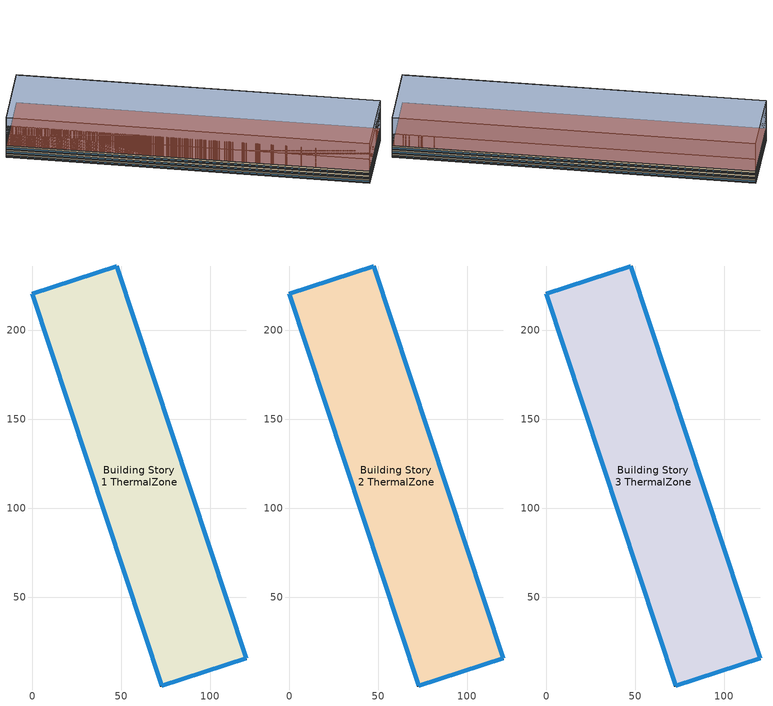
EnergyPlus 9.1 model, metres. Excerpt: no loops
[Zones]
Building Story 1 ThermalZone
 floor ground (Typical Insulated Carpeted 6in Slab Floor): 72.78,0 0,220.61 47.41,236.14 120.19,15.53 z0
 wall outside (Typical Insulated Steel Framed Exterior Wall R-11.9): 0,220.61 72.78,0 120.19,15.53 47.41,236.14 0,220.61 z0:3
 window (U 0.57 SHGC 0.49 Dbl Blue 6mm/6mm Air): 0.01,220.59 72.77,0.02 / 47.38,236.13 0.02,220.62 / 120.18,15.55 47.41,236.11 / 72.8,0.01 120.16,15.52 z0.76:1.66
 ceiling adiabatic (Typical IEAD Roof R-15.87): 120.19,15.53 47.41,236.14 0,220.61 72.78,0 z3
Building Story 2 ThermalZone
 floor adiabatic (Typical Interior Floor): 72.78,0 0,220.61 47.41,236.14 120.19,15.53 z3
 wall outside (Typical Insulated Steel Framed Exterior Wall R-11.9): 120.19,15.53 47.41,236.14 0,220.61 72.78,0 120.19,15.53 z3:6
 window (U 0.57 SHGC 0.49 Dbl Blue 6mm/6mm Air): 120.18,15.55 47.41,236.11 / 72.8,0.01 120.16,15.52 / 0.01,220.59 72.77,0.02 / 47.38,236.13 0.02,220.62 z3.76:4.66
 ceiling adiabatic (Typical Interior Ceiling): 120.19,15.53 47.41,236.14 0,220.61 72.78,0 z6
Building Story 3 ThermalZone
 floor adiabatic (Typical Insulated Carpeted 6in Slab Floor): 72.78,0 0,220.61 47.41,236.14 120.19,15.53 z6
 wall outside (Typical Insulated Steel Framed Exterior Wall R-11.9): 0,220.61 72.78,0 120.19,15.53 47.41,236.14 0,220.61 z6:9
 window (U 0.57 SHGC 0.49 Dbl Blue 6mm/6mm Air): 0.01,220.59 72.77,0.02 / 47.38,236.13 0.02,220.62 / 120.18,15.55 47.41,236.11 / 72.8,0.01 120.16,15.52 z6.76:7.66
 roof outside (Typical IEAD Roof R-15.87): 120.19,15.53 47.41,236.14 0,220.61 72.78,0 z9
shading: 72.78,0 120.19,15.53 / 120.19,15.53 47.41,236.14 / 47.41,236.14 0,220.61 / 0,220.61 72.78,0 z0:3; 0,220.61 72.78,0 / 72.78,0 120.19,15.53 / 120.19,15.53 47.41,236.14 / 47.41,236.14 0,220.61 z0:18; 0,220.61 72.78,0 / 72.78,0 120.19,15.53 / 120.19,15.53 47.41,236.14 / 47.41,236.14 0,220.61 z0:30; 0,220.61 72.78,0 / 72.78,0 120.19,15.53 / 120.19,15.53 47.41,236.14 / 47.41,236.14 0,220.61 z0:9; 0,220.61 72.78,0 / 72.78,0 120.19,15.53 / 120.19,15.53 47.41,236.14 / 47.41,236.14 0,220.61 z0:24; 72.78,0 0,220.61 47.41,236.14 120.19,15.53 z0; 120.19,15.53 47.41,236.14 0,220.61 72.78,0 z3; 120.19,15.53 47.41,236.14 0,220.61 72.78,0 z18; 72.78,0 0,220.61 47.41,236.14 120.19,15.53 z0; 72.78,0 0,220.61 47.41,236.14 120.19,15.53 z0; 120.19,15.53 47.41,236.14 0,220.61 72.78,0 z30; 72.78,0 0,220.61 47.41,236.14 120.19,15.53 z0; 120.19,15.53 47.41,236.14 0,220.61 72.78,0 z9; 72.78,0 0,220.61 47.41,236.14 120.19,15.53 z0; 120.19,15.53 47.41,236.14 0,220.61 72.78,0 z24
[Building]
Mall 1: Terrain=City
[Site:Location]
Buffalo Niagara Intl Ap_NY_USA: Latitude {deg}=42.817; Longitude {deg}=-78.8492; Time Zone {hr}=-5; Elevation {m}=215
[Site:GroundTemperature:BuildingSurface]
19.527, 19.502, 19.536, 19.598, 20.002, 21.64, 22.225, 22.375, 21.449, 20.121, 19.802, 19.633
[Site:WaterMainsTemperature]
Calculation Method=Correlation; Annual Average Outdoor Air Temperature {C}=8.96667; Maximum Difference In Monthly Average Outdoor Air Temperatures {deltaC}=26.2
[SizingPeriod:DesignDay] Day of Month=21; Dry-Bulb Temperature Range Modifier Type=DefaultMultipliers; Humidity Condition Type=Wetbulb; Barometric Pressure {Pa}=98769; Rain Indicator=No; Snow Indicator=No; Daylight Saving Time Indicator=No
Name | Month | Day Type | Maximum Dry-Bulb Temperature {C} | Daily Dry-Bulb Temperature Range {deltaC} | Wetbulb or DewPoint at Maximum Dry-Bulb {C} | Wind Speed {m/s} | Wind Direction {deg} | Solar Model Indicator | ASHRAE Clear Sky Optical Depth for Beam Irradiance (taub) | ASHRAE Clear Sky Optical Depth for Diffuse Irradiance (taud) | Sky Clearness
Buffalo Niagara Intl Ap Ann Clg .4% Condns DB=>MWB | 7 | SummerDesignDay | 30.3 | 9.3 | 21.8 | 5.7 | 240 | ASHRAETau | 0.462 | 2.001
Buffalo Niagara Intl Ap Ann Clg .4% Condns WB=>MDB | 7 | SummerDesignDay | 27.8 | 9.3 | 23.8 | 5.7 | 240 | ASHRAETau | 0.462 | 2.001
Buffalo Niagara Intl Ap Ann Htg 99.6% Condns DB | 1 | WinterDesignDay | -16.3 | 0 | -16.3 | 5.1 | 270 | ASHRAEClearSky |  |  | 0
[Material] Thermal Absorptance=0.9
Name | Roughness | Thickness {m} | Conductivity {W/m-K} | Density {kg/m3} | Specific Heat {J/kg-K} | Solar Absorptance | Visible Absorptance
100mm Normalweight concrete floor | MediumRough | 0.1016 | 2.31045 | 2322 | 832.557 | 0 | 0
25mm Stucco | Smooth | 0.0254 | 0.72 | 1856 | 840 | 0.7 | 0.7
5/8 in. Gypsum Board | MediumSmooth | 0.0159 | 0.16 | 800 | 1090 | 0.7 | 0.7
6 in. Normalweight Concrete Floor | MediumRough | 0.1524 | 2.31 | 2322 | 832 | 0.7 | 0.7
Metal Roof Surface | Smooth | 0.0008 | 45.28 | 7824 | 500 | 0.7 | 0.7
Roof Membrane | VeryRough | 0.0095 | 0.16 | 1121.29 | 1460 | 0.7 | 0.7
[Material:NoMass] Roughness=Smooth; Thermal Absorptance=0.9; Solar Absorptance=0.7
Name | Thermal Resistance {m2-K/W} | Visible Absorptance
CP02 CARPET PAD; Typical Carpet Pad | 0.21648 | 0.8
Typical Insulation R-14.76 | 2.59864 | 0.7
Typical Insulation R-9.73 | 1.71283 | 0.7
[WindowMaterial:Gas]
AIR 6MM: Gas Type=Air; Thickness {m}=0.0063
[WindowMaterial:Glazing] Optical Data Type=SpectralAverage; Thickness {m}=0.006; Infrared Transmittance at Normal Incidence=0; Front Side Infrared Hemispherical Emissivity=0.84; Back Side Infrared Hemispherical Emissivity=0.84; Conductivity {W/m-K}=0.9; Dirt Correction Factor for Solar and Visible Transmittance=1; Solar Diffusing=No
Name | Solar Transmittance at Normal Incidence | Front Side Solar Reflectance at Normal Incidence | Back Side Solar Reflectance at Normal Incidence | Visible Transmittance at Normal Incidence | Front Side Visible Reflectance at Normal Incidence | Back Side Visible Reflectance at Normal Incidence
BLUE 6MM | 0.48 | 0.05 | 0.05 | 0.57 | 0.06 | 0.06
CLEAR 6MM | 0.775 | 0.071 | 0.071 | 0.881 | 0.08 | 0.08
[Construction]
Typical IEAD Roof R-15.87: Roof Membrane, Typical Insulation R-14.76, Metal Roof Surface
Typical Insulated Carpeted 6in Slab Floor: 6 in. Normalweight Concrete Floor, Typical Carpet Pad
Typical Insulated Steel Framed Exterior Wall R-11.9: 25mm Stucco, 5/8 in. Gypsum Board, Typical Insulation R-9.73, 5/8 in. Gypsum Board
Typical Interior Ceiling: CP02 CARPET PAD, 100mm Normalweight concrete floor
Typical Interior Floor: 100mm Normalweight concrete floor, CP02 CARPET PAD
U 0.57 SHGC 0.49 Dbl Blue 6mm/6mm Air: BLUE 6MM, AIR 6MM, CLEAR 6MM
[Zone]
Building Story 1 ThermalZone; Building Story 2 ThermalZone; Building Story 3 ThermalZone
[AvailabilityManager:NightCycle] Applicability Schedule=Always On Discrete; Control Type=CycleOnAny; Thermostat Tolerance {deltaC}=1; Cycling Run Time Control Type=FixedRunTime; Cycling Run Time {s}=1800
Name | Fan Schedule
Availability Manager Night Cycle 1 | 1 Zone VAV Occ Sch
Availability Manager Night Cycle 2 | 1 Zone VAV 1 Occ Sch
Availability Manager Night Cycle 3 | 1 Zone VAV 2 Occ Sch
[AvailabilityManager:Scheduled] Schedule=Always On Discrete
1 Zone VAV OA System Availability Manager; 1 Zone VAV 1 OA System Availability Manager; 1 Zone VAV 2 OA System Availability Manager
[Exterior:Lights] Control Option=AstronomicalClock
Name | Schedule | Design Level {W}
Building Facades | Schedule Ruleset 1 | 3532.75
Main Entries | Always On Discrete | 17971.6
Other Doors | Always On Discrete | 6589.6
Parking Areas and Drives | Always On Discrete | 105792
[EnergyManagementSystem:Sensor] Output:Variable or Output:Meter Index Key=Environment; Output:Variable or Output:Meter=Site Outdoor Air Drybulb Temperature
OAT; OAT_1; OAT_2
[EnergyManagementSystem:Actuator] Actuated Component Type=Schedule:Year; Actuated Component Control Type=Schedule Value
Name | Actuated Component Unique
SYS1ZoneVAV1ClgSch0; SYS1ZoneVAVClgSch0 | RetailStripmall Type3_CLGSETP_SCH_NO_SETBACK
SYS1ZoneVAV1HtgSch0; SYS1ZoneVAVHtgSch0 | RetailStripmall Type3_HTGSETP_SCH_NO_OPTIMUM
SYS1ZoneVAV2ClgSch0 | RetailStripmall Type1_CLGSETP_SCH_NO_SETBACK
SYS1ZoneVAV2HtgSch0 | RetailStripmall Type1_HTGSETP_SCH_NO_OPTIMUM
[EnergyManagementSystem:Program]
SYS1ZoneVAV1OptimumStartProg0: IF DaylightSavings==0 && DayOfWeek>1 && Hour==5 && OAT_1<23.9 && OAT_1>1.7; SET SYS1ZoneVAV1ClgSch0 = 29.4; SET SYS1ZoneVAV1HtgSch0 = 15.6; ELSEIF DaylightSavings==0 && DayOfWeek==1 && Hour==7 && OAT_1<23.9 && OAT_1>1.7; SET SYS1ZoneVAV1ClgSch0 = 29.4; SET SYS1ZoneVAV1HtgSch0 = 15.6; ELSEIF DaylightSavings==1 && DayOfWeek>1 && Hour==4 && OAT_1<23.9 && OAT_1>1.7; SET SYS1ZoneVAV1ClgSch0 = 29.4; SET SYS1ZoneVAV1HtgSch0 = 15.6; ELSEIF DaylightSavings==1 && DayOfWeek==1 && Hour==6 && OAT_1<23.9 && OAT_1>1.7; SET SYS1ZoneVAV1ClgSch0 = 29.4; SET SYS1ZoneVAV1HtgSch0 = 15.6; ELSE; SET SYS1ZoneVAV1ClgSch0 = NULL; SET SYS1ZoneVAV1HtgSch0 = NULL; ENDIF
SYS1ZoneVAV2OptimumStartProg0: IF DaylightSavings==0 && DayOfWeek>1 && Hour==5 && OAT_2<23.9 && OAT_2>1.7; SET SYS1ZoneVAV2ClgSch0 = 29.4; SET SYS1ZoneVAV2HtgSch0 = 15.6; ELSEIF DaylightSavings==0 && DayOfWeek==1 && Hour==7 && OAT_2<23.9 && OAT_2>1.7; SET SYS1ZoneVAV2ClgSch0 = 29.4; SET SYS1ZoneVAV2HtgSch0 = 15.6; ELSEIF DaylightSavings==1 && DayOfWeek>1 && Hour==4 && OAT_2<23.9 && OAT_2>1.7; SET SYS1ZoneVAV2ClgSch0 = 29.4; SET SYS1ZoneVAV2HtgSch0 = 15.6; ELSEIF DaylightSavings==1 && DayOfWeek==1 && Hour==6 && OAT_2<23.9 && OAT_2>1.7; SET SYS1ZoneVAV2ClgSch0 = 29.4; SET SYS1ZoneVAV2HtgSch0 = 15.6; ELSE; SET SYS1ZoneVAV2ClgSch0 = NULL; SET SYS1ZoneVAV2HtgSch0 = NULL; ENDIF
SYS1ZoneVAVOptimumStartProg0: IF DaylightSavings==0 && DayOfWeek>1 && Hour==5 && OAT<23.9 && OAT>1.7; SET SYS1ZoneVAVClgSch0 = 29.4; SET SYS1ZoneVAVHtgSch0 = 15.6; ELSEIF DaylightSavings==0 && DayOfWeek==1 && Hour==7 && OAT<23.9 && OAT>1.7; SET SYS1ZoneVAVClgSch0 = 29.4; SET SYS1ZoneVAVHtgSch0 = 15.6; ELSEIF DaylightSavings==1 && DayOfWeek>1 && Hour==4 && OAT<23.9 && OAT>1.7; SET SYS1ZoneVAVClgSch0 = 29.4; SET SYS1ZoneVAVHtgSch0 = 15.6; ELSEIF DaylightSavings==1 && DayOfWeek==1 && Hour==6 && OAT<23.9 && OAT>1.7; SET SYS1ZoneVAVClgSch0 = 29.4; SET SYS1ZoneVAVHtgSch0 = 15.6; ELSE; SET SYS1ZoneVAVClgSch0 = NULL; SET SYS1ZoneVAVHtgSch0 = NULL; ENDIF
[EnergyManagementSystem:ProgramCallingManager]
SYS1ZoneVAV1OptimumStartCallingManager0: BeginTimestepBeforePredictor; SYS1ZoneVAV1OptimumStartProg0
SYS1ZoneVAV2OptimumStartCallingManager0: BeginTimestepBeforePredictor; SYS1ZoneVAV2OptimumStartProg0
SYS1ZoneVAVOptimumStartCallingManager0: BeginTimestepBeforePredictor; SYS1ZoneVAVOptimumStartProg0
[Schedule:Day:Interval]
RetailStripmall Type3_HTGSETP_SCH_NO_OPTIMUM Wkdy Day: No, 08:00, 15.56, 21:00, 21.11, 24:00, 15.56
RetailStripmall Type3_HTGSETP_SCH_NO_OPTIMUM Sat Day: No, 08:00, 15.56, 19:00, 21.11, 24:00, 15.56
RetailStripmall Type3_HTGSETP_SCH_NO_OPTIMUM Default: No, 09:00, 15.56, 18:00, 21.11, 24:00, 15.56
RetailStripmall Type3_HTGSETP_SCH_NO_OPTIMUM Summer Design Day; RetailStripmall Type1_HTGSETP_SCH_NO_OPTIMUM Summer Design Day: No, 24:00, 15.56
RetailStripmall Type3_HTGSETP_SCH_NO_OPTIMUM Winter Design Day: No, 08:00, 15.56, 09:00, 18.33, 21:00, 21.11, 24:00, 15.56
RetailStripmall Type3_CLGSETP_SCH_NO_SETBACK Default|Sat|Wkdy Day; RetailStripmall Type3_CLGSETP_SCH_NO_SETBACK Default; RetailStripmall Type1_CLGSETP_SCH_NO_SETBACK Default|Sat|Fri|Mon|Tue|Wed|Thu Day; RetailStripmall Type1_CLGSETP_SCH_NO_SETBACK Default: No, 24:00, 23.89
RetailStripmall Type3_CLGSETP_SCH_NO_SETBACK Summer Design Day: No, 08:00, 29.44, 09:00, 26.67, 21:00, 23.89, 24:00, 29.44
RetailStripmall Type3_CLGSETP_SCH_NO_SETBACK Winter Design Day; RetailStripmall Type1_CLGSETP_SCH_NO_SETBACK Winter Design Day: No, 24:00, 29.44
1 Zone VAV Occ Sch Default; 1 Zone VAV 1 Occ Sch Default: No, 11:00, 0, 20:00, 1, 24:00, 0
1 Zone VAV Occ Sch Saturday; 1 Zone VAV 1 Occ Sch Saturday: No, 11:00, 0, 18:00, 1, 24:00, 0
1 Zone VAV Occ Sch Sunday: No, 12:00, 0, 17:00, 1, 24:00, 0
1 Zone VAV Occ Sch Summer Design Day; 1 Zone VAV Occ Sch Winter Design Day; 1 Zone VAV 1 Occ Sch Summer Design Day; 1 Zone VAV 1 Occ Sch Winter Design Day; 1 Zone VAV 2 Occ Sch Summer Design Day; 1 Zone VAV 2 Occ Sch Winter Design Day: No, 24:00, 1
1 Zone VAV 1 Occ Sch Sunday: No, 11:00, 0, 17:00, 1, 24:00, 0
RetailStripmall Type1_HTGSETP_SCH_NO_OPTIMUM Mon|Tue|Wed|Thu Day: No, 01:00, 21.11, 08:00, 15.56, 24:00, 21.11
RetailStripmall Type1_HTGSETP_SCH_NO_OPTIMUM Default|Sat|Fri Day; RetailStripmall Type1_HTGSETP_SCH_NO_OPTIMUM Default: No, 08:00, 15.56, 24:00, 21.11
RetailStripmall Type1_HTGSETP_SCH_NO_OPTIMUM Winter Design Day: No, 01:00, 21.11, 08:00, 15.56, 09:00, 18.33, 24:00, 21.11
RetailStripmall Type1_CLGSETP_SCH_NO_SETBACK Summer Design Day: No, 08:00, 29.44, 09:00, 26.67, 24:00, 23.89
1 Zone VAV 2 Occ Sch Default: No, 12:00, 0, 23:00, 1, 24:00, 0
1 Zone VAV 2 Occ Sch Sunday: No, 11:00, 0, 22:00, 1, 24:00, 0
Schedule Day 29: No, 06:00, 0, 24:00, 1
[Schedule:Week:Daily]
RetailStripmall Type3_HTGSETP_SCH_NO_OPTIMUM Week Rule - Jan1-Dec31: RetailStripmall Type3_HTGSETP_SCH_NO_OPTIMUM Default, RetailStripmall Type3_HTGSETP_SCH_NO_OPTIMUM Wkdy Day, RetailStripmall Type3_HTGSETP_SCH_NO_OPTIMUM Wkdy Day, RetailStripmall Type3_HTGSETP_SCH_NO_OPTIMUM Wkdy Day, RetailStripmall Type3_HTGSETP_SCH_NO_OPTIMUM Wkdy Day, RetailStripmall Type3_HTGSETP_SCH_NO_OPTIMUM Wkdy Day, RetailStripmall Type3_HTGSETP_SCH_NO_OPTIMUM Sat Day, RetailStripmall Type3_HTGSETP_SCH_NO_OPTIMUM Default, RetailStripmall Type3_HTGSETP_SCH_NO_OPTIMUM Summer Design Day, RetailStripmall Type3_HTGSETP_SCH_NO_OPTIMUM Winter Design Day, RetailStripmall Type3_HTGSETP_SCH_NO_OPTIMUM Default, RetailStripmall Type3_HTGSETP_SCH_NO_OPTIMUM Default
RetailStripmall Type3_CLGSETP_SCH_NO_SETBACK Week Rule - Jan1-Dec31: RetailStripmall Type3_CLGSETP_SCH_NO_SETBACK Default, RetailStripmall Type3_CLGSETP_SCH_NO_SETBACK Default|Sat|Wkdy Day, RetailStripmall Type3_CLGSETP_SCH_NO_SETBACK Default|Sat|Wkdy Day, RetailStripmall Type3_CLGSETP_SCH_NO_SETBACK Default|Sat|Wkdy Day, RetailStripmall Type3_CLGSETP_SCH_NO_SETBACK Default|Sat|Wkdy Day, RetailStripmall Type3_CLGSETP_SCH_NO_SETBACK Default|Sat|Wkdy Day, RetailStripmall Type3_CLGSETP_SCH_NO_SETBACK Default|Sat|Wkdy Day, RetailStripmall Type3_CLGSETP_SCH_NO_SETBACK Default, RetailStripmall Type3_CLGSETP_SCH_NO_SETBACK Summer Design Day, RetailStripmall Type3_CLGSETP_SCH_NO_SETBACK Winter Design Day, RetailStripmall Type3_CLGSETP_SCH_NO_SETBACK Default, RetailStripmall Type3_CLGSETP_SCH_NO_SETBACK Default
1 Zone VAV Occ Sch Week Rule - Jan1-Jan6: 1 Zone VAV Occ Sch Default, 1 Zone VAV Occ Sch Default, 1 Zone VAV Occ Sch Default, 1 Zone VAV Occ Sch Default, 1 Zone VAV Occ Sch Default, 1 Zone VAV Occ Sch Default, 1 Zone VAV Occ Sch Saturday, 1 Zone VAV Occ Sch Default, 1 Zone VAV Occ Sch Summer Design Day, 1 Zone VAV Occ Sch Winter Design Day, 1 Zone VAV Occ Sch Default, 1 Zone VAV Occ Sch Default
1 Zone VAV Occ Sch Week Rule - Jan7-Dec31: 1 Zone VAV Occ Sch Sunday, 1 Zone VAV Occ Sch Default, 1 Zone VAV Occ Sch Default, 1 Zone VAV Occ Sch Default, 1 Zone VAV Occ Sch Default, 1 Zone VAV Occ Sch Default, 1 Zone VAV Occ Sch Saturday, 1 Zone VAV Occ Sch Default, 1 Zone VAV Occ Sch Summer Design Day, 1 Zone VAV Occ Sch Winter Design Day, 1 Zone VAV Occ Sch Default, 1 Zone VAV Occ Sch Default
1 Zone VAV 1 Occ Sch Week Rule - Jan1-Jan6: 1 Zone VAV 1 Occ Sch Default, 1 Zone VAV 1 Occ Sch Default, 1 Zone VAV 1 Occ Sch Default, 1 Zone VAV 1 Occ Sch Default, 1 Zone VAV 1 Occ Sch Default, 1 Zone VAV 1 Occ Sch Default, 1 Zone VAV 1 Occ Sch Saturday, 1 Zone VAV 1 Occ Sch Default, 1 Zone VAV 1 Occ Sch Summer Design Day, 1 Zone VAV 1 Occ Sch Winter Design Day, 1 Zone VAV 1 Occ Sch Default, 1 Zone VAV 1 Occ Sch Default
1 Zone VAV 1 Occ Sch Week Rule - Jan7-Dec31: 1 Zone VAV 1 Occ Sch Sunday, 1 Zone VAV 1 Occ Sch Default, 1 Zone VAV 1 Occ Sch Default, 1 Zone VAV 1 Occ Sch Default, 1 Zone VAV 1 Occ Sch Default, 1 Zone VAV 1 Occ Sch Default, 1 Zone VAV 1 Occ Sch Saturday, 1 Zone VAV 1 Occ Sch Default, 1 Zone VAV 1 Occ Sch Summer Design Day, 1 Zone VAV 1 Occ Sch Winter Design Day, 1 Zone VAV 1 Occ Sch Default, 1 Zone VAV 1 Occ Sch Default
RetailStripmall Type1_HTGSETP_SCH_NO_OPTIMUM Week Rule - Jan1-Dec31: RetailStripmall Type1_HTGSETP_SCH_NO_OPTIMUM Default, RetailStripmall Type1_HTGSETP_SCH_NO_OPTIMUM Mon|Tue|Wed|Thu Day, RetailStripmall Type1_HTGSETP_SCH_NO_OPTIMUM Mon|Tue|Wed|Thu Day, RetailStripmall Type1_HTGSETP_SCH_NO_OPTIMUM Mon|Tue|Wed|Thu Day, RetailStripmall Type1_HTGSETP_SCH_NO_OPTIMUM Mon|Tue|Wed|Thu Day, RetailStripmall Type1_HTGSETP_SCH_NO_OPTIMUM Default|Sat|Fri Day, RetailStripmall Type1_HTGSETP_SCH_NO_OPTIMUM Default|Sat|Fri Day, RetailStripmall Type1_HTGSETP_SCH_NO_OPTIMUM Default, RetailStripmall Type1_HTGSETP_SCH_NO_OPTIMUM Summer Design Day, RetailStripmall Type1_HTGSETP_SCH_NO_OPTIMUM Winter Design Day, RetailStripmall Type1_HTGSETP_SCH_NO_OPTIMUM Default, RetailStripmall Type1_HTGSETP_SCH_NO_OPTIMUM Default
RetailStripmall Type1_CLGSETP_SCH_NO_SETBACK Week Rule - Jan1-Dec31: RetailStripmall Type1_CLGSETP_SCH_NO_SETBACK Default, RetailStripmall Type1_CLGSETP_SCH_NO_SETBACK Default|Sat|Fri|Mon|Tue|Wed|Thu Day, RetailStripmall Type1_CLGSETP_SCH_NO_SETBACK Default|Sat|Fri|Mon|Tue|Wed|Thu Day, RetailStripmall Type1_CLGSETP_SCH_NO_SETBACK Default|Sat|Fri|Mon|Tue|Wed|Thu Day, RetailStripmall Type1_CLGSETP_SCH_NO_SETBACK Default|Sat|Fri|Mon|Tue|Wed|Thu Day, RetailStripmall Type1_CLGSETP_SCH_NO_SETBACK Default|Sat|Fri|Mon|Tue|Wed|Thu Day, RetailStripmall Type1_CLGSETP_SCH_NO_SETBACK Default|Sat|Fri|Mon|Tue|Wed|Thu Day, RetailStripmall Type1_CLGSETP_SCH_NO_SETBACK Default, RetailStripmall Type1_CLGSETP_SCH_NO_SETBACK Summer Design Day, RetailStripmall Type1_CLGSETP_SCH_NO_SETBACK Winter Design Day, RetailStripmall Type1_CLGSETP_SCH_NO_SETBACK Default, RetailStripmall Type1_CLGSETP_SCH_NO_SETBACK Default
1 Zone VAV 2 Occ Sch Week Rule - Jan1-Jan6: 1 Zone VAV 2 Occ Sch Default, 1 Zone VAV 2 Occ Sch Default, 1 Zone VAV 2 Occ Sch Default, 1 Zone VAV 2 Occ Sch Default, 1 Zone VAV 2 Occ Sch Default, 1 Zone VAV 2 Occ Sch Default, 1 Zone VAV 2 Occ Sch Default, 1 Zone VAV 2 Occ Sch Default, 1 Zone VAV 2 Occ Sch Summer Design Day, 1 Zone VAV 2 Occ Sch Winter Design Day, 1 Zone VAV 2 Occ Sch Default, 1 Zone VAV 2 Occ Sch Default
1 Zone VAV 2 Occ Sch Week Rule - Jan7-Dec31: 1 Zone VAV 2 Occ Sch Sunday, 1 Zone VAV 2 Occ Sch Default, 1 Zone VAV 2 Occ Sch Default, 1 Zone VAV 2 Occ Sch Default, 1 Zone VAV 2 Occ Sch Default, 1 Zone VAV 2 Occ Sch Default, 1 Zone VAV 2 Occ Sch Default, 1 Zone VAV 2 Occ Sch Default, 1 Zone VAV 2 Occ Sch Summer Design Day, 1 Zone VAV 2 Occ Sch Winter Design Day, 1 Zone VAV 2 Occ Sch Default, 1 Zone VAV 2 Occ Sch Default
Schedule Ruleset 1 Week Rule - Jan1-Dec31: Schedule Day 29, Schedule Day 29, Schedule Day 29, Schedule Day 29, Schedule Day 29, Schedule Day 29, Schedule Day 29, Schedule Day 29, Schedule Day 29, Schedule Day 29, Schedule Day 29, Schedule Day 29
[Schedule:Year]
RetailStripmall Type3_HTGSETP_SCH_NO_OPTIMUM: RetailStripmall Type3_HTGSETP_SCH_NO_OPTIMUM Week Rule - Jan1-Dec31, 1, 1, 12, 31
RetailStripmall Type3_CLGSETP_SCH_NO_SETBACK: RetailStripmall Type3_CLGSETP_SCH_NO_SETBACK Week Rule - Jan1-Dec31, 1, 1, 12, 31
1 Zone VAV Occ Sch: 1 Zone VAV Occ Sch Week Rule - Jan1-Jan6, 1, 1, 1, 6, 1 Zone VAV Occ Sch Week Rule - Jan7-Dec31, 1, 7, 12, 31
1 Zone VAV 1 Occ Sch: 1 Zone VAV 1 Occ Sch Week Rule - Jan1-Jan6, 1, 1, 1, 6, 1 Zone VAV 1 Occ Sch Week Rule - Jan7-Dec31, 1, 7, 12, 31
RetailStripmall Type1_HTGSETP_SCH_NO_OPTIMUM: RetailStripmall Type1_HTGSETP_SCH_NO_OPTIMUM Week Rule - Jan1-Dec31, 1, 1, 12, 31
RetailStripmall Type1_CLGSETP_SCH_NO_SETBACK: RetailStripmall Type1_CLGSETP_SCH_NO_SETBACK Week Rule - Jan1-Dec31, 1, 1, 12, 31
1 Zone VAV 2 Occ Sch: 1 Zone VAV 2 Occ Sch Week Rule - Jan1-Jan6, 1, 1, 1, 6, 1 Zone VAV 2 Occ Sch Week Rule - Jan7-Dec31, 1, 7, 12, 31
Schedule Ruleset 1: Schedule Ruleset 1 Week Rule - Jan1-Dec31, 1, 1, 12, 31
[Schedule:Constant]
Always On Discrete: Hourly Value=1
